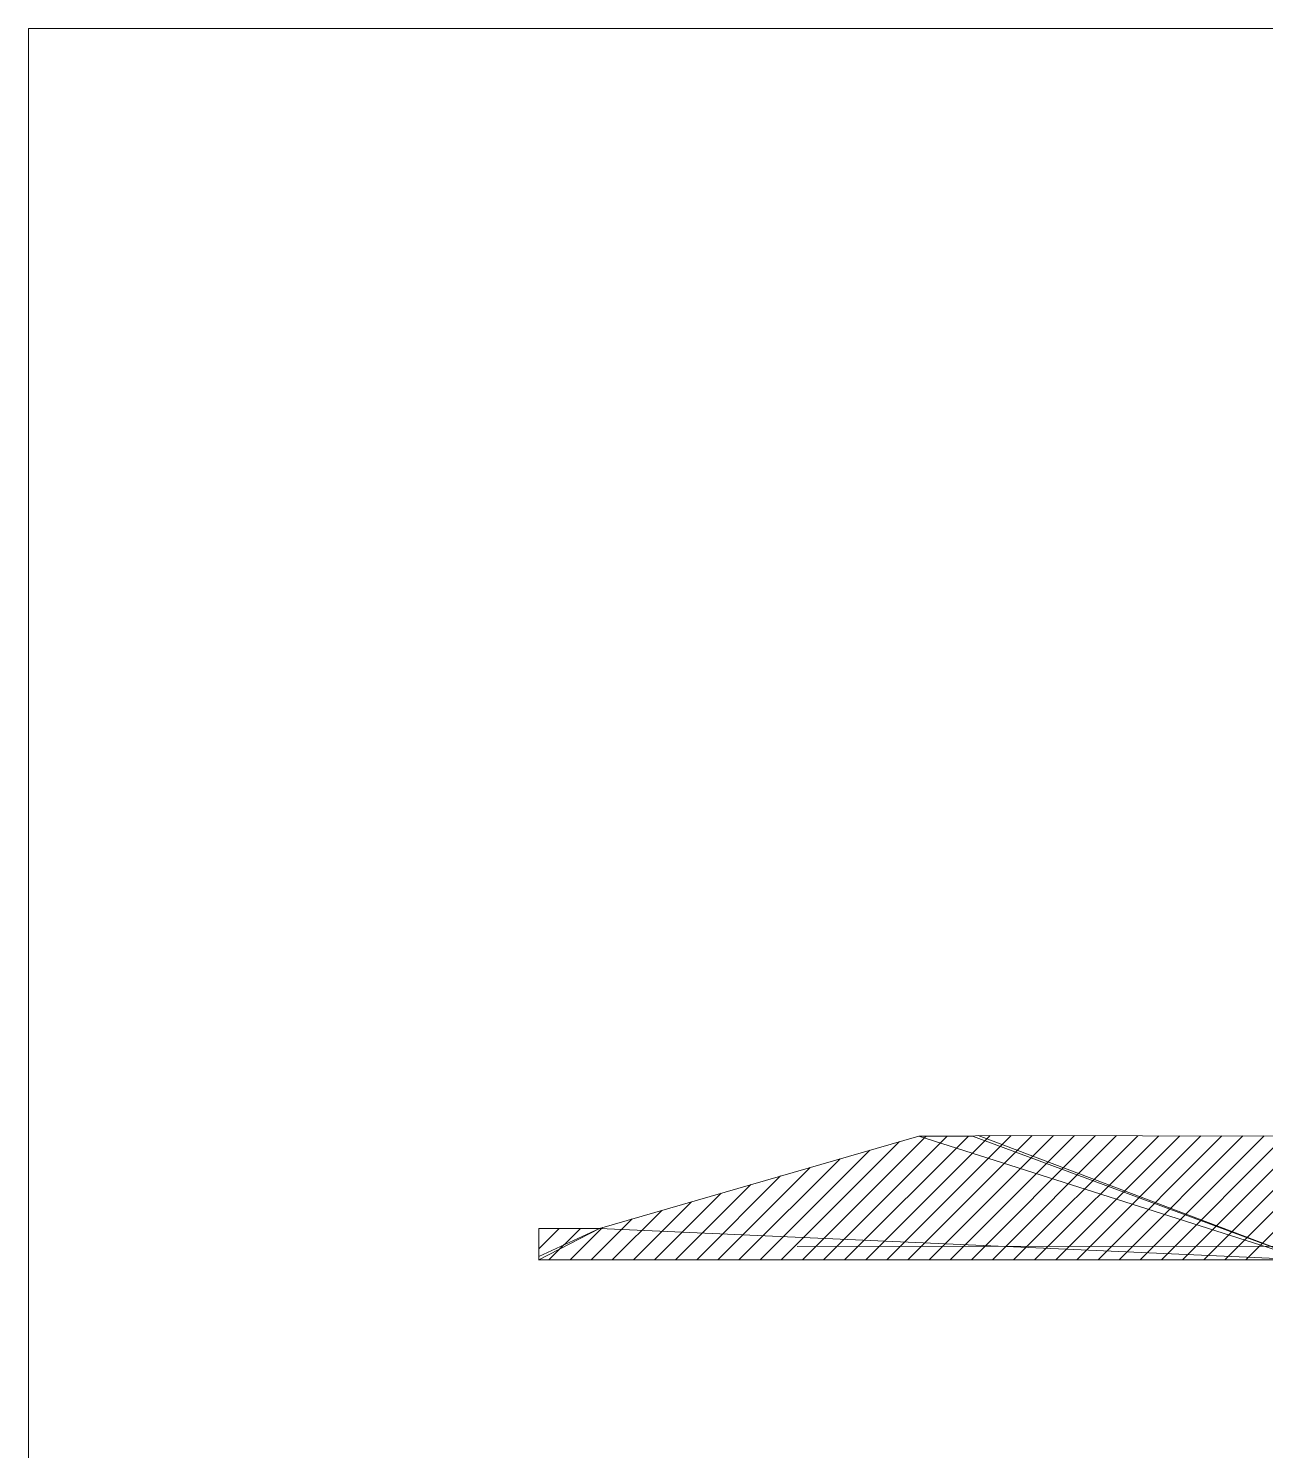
# Model space of a CAD drawing. Header units: metres. Extents: x 44.2 to 128.2, y -61.8 to 3.
# Drawn here: x 44.22 to 56.65, y -17.07 to -2.79 of the extents above; entities that cross this region are included whole.
import ezdxf
from ezdxf.lldxf.tags import DXFTag

# ---------------------------------------------------------------- set-up
doc = ezdxf.new("R2010")
doc.units = ezdxf.units.M
doc.header["$MEASUREMENT"] = 0
doc.layers.add('Calque Commun', color=7, linetype='Continuous')
tags = doc.linetypes.add('HIDDEN', pattern=[0.375, 0.25, -0.125]).pattern_tags.tags
tags[6:7] = [DXFTag(74, 4), DXFTag(75, 0), DXFTag(340, '0'), DXFTag(46, 1.0), DXFTag(50, 0.0), DXFTag(44, 0.0), DXFTag(45, 0.0)]
tags[4:5] = [DXFTag(74, 4), DXFTag(75, 0), DXFTag(340, '0'), DXFTag(46, 1.0), DXFTag(50, 0.0), DXFTag(44, 0.0), DXFTag(45, 0.0)]

# ---------------------------------------------------------------- blocks, each defined once
blk = doc.blocks.new('hatch28')
at = {"layer": 'Calque Commun', "color": 7, "linetype": 'Continuous', "lineweight": 5}
for p, q in [((52.97, -13.971), (51.782, -15.159)), ((53.238, -13.915), (51.994, -15.159)), ((53.45, -13.915), (52.206, -15.159)), ((53.662, -13.915), (52.418, -15.159)), ((53.88, -13.909), (52.631, -15.159)), ((54.092, -13.909), (52.843, -15.159)), ((54.304, -13.91), (53.055, -15.159)), ((54.516, -13.91), (53.267, -15.158)), ((54.727, -13.91), (53.479, -15.158)), ((54.939, -13.911), (53.692, -15.158)), ((55.151, -13.911), (53.904, -15.158)), ((55.363, -13.912), (54.116, -15.158)), ((55.574, -13.912), (54.328, -15.158)), ((55.786, -13.912), (54.54, -15.158)), ((55.998, -13.913), (54.753, -15.158)), ((56.21, -13.913), (54.965, -15.158)), ((56.421, -13.914), (55.177, -15.158)), ((56.633, -13.914), (55.389, -15.158)), ((56.845, -13.914), (55.602, -15.158)), ((57.056, -13.915), (55.814, -15.158)), ((57.269, -13.915), (56.026, -15.158)), ((57.481, -13.915), (56.238, -15.157)), ((57.693, -13.915), (56.45, -15.157)), ((52.671, -14.057), (51.57, -15.159)), ((52.074, -14.23), (51.145, -15.159)), ((52.373, -14.144), (51.357, -15.159)), ((51.477, -14.403), (50.721, -15.159)), ((51.776, -14.316), (50.933, -15.159)), ((51.179, -14.489), (50.509, -15.159)), ((50.582, -14.662), (50.084, -15.16)), ((50.88, -14.576), (50.296, -15.16)), ((49.552, -14.843), (49.347, -15.048)), ((49.764, -14.843), (49.447, -15.16)), ((49.985, -14.835), (49.66, -15.16)), ((50.283, -14.748), (49.872, -15.16))]:
    blk.add_line(p, q, dxfattribs=at)
at = {"layer": 'Calque Commun', "color": 7, "linetype": 'Continuous', "lineweight": 20}
mesh = blk.add_polyface(dxfattribs=at)
corners = [(57.062, -15.157), (57.41, -15.161), (57.062, -13.915), (53.762, -13.909), (49.347, -15.161), (49.347, -15.16), (49.347, -15.125), (70.906, -13.915), (49.957, -14.843), (53.164, -13.915), (53.703, -13.915), (91.347, -15.083), (89.924, -14.231), (87.824, -13.748), (57.062, -15.161), (49.347, -14.843), (83.941, -13.774), (83.931, -13.776), (83.931, -13.776), (70.715, -15.161), (91.347, -14.231), (70.906, -13.776)]
mesh.append_faces([[corners[k] for k in face] for face in [(7, 17, 21)]], dxfattribs={"vtx0": -1, "color": 7})
mesh.append_faces([[corners[k] for k in face] for face in [(9, 0, 10), (19, 7, 1), (16, 11, 13)]], dxfattribs={"vtx0": -1, "vtx1": -1, "color": 7})
mesh.append_faces([[corners[k] for k in face] for face in [(0, 1, 2), (5, 8, 6), (16, 17, 11), (19, 17, 7)]], dxfattribs={"vtx0": -1, "vtx1": -1, "vtx2": -1, "color": 7})
mesh.append_faces([[corners[k] for k in face] for face in [(0, 2, 3), (0, 3, 10), (11, 12, 13), (0, 9, 8)]], dxfattribs={"vtx0": -1, "vtx2": -1, "color": 7})
mesh.append_faces([[corners[k] for k in face] for face in [(4, 5, 6)]], dxfattribs={"vtx1": -1, "color": 7})
mesh.append_faces([[corners[k] for k in face] for face in [(7, 2, 1), (5, 0, 8), (19, 11, 17)]], dxfattribs={"vtx1": -1, "vtx2": -1, "color": 7})
mesh.append_faces([[corners[k] for k in face] for face in [(0, 14, 1), (8, 15, 6), (16, 18, 17), (11, 20, 12)]], dxfattribs={"vtx2": -1, "color": 7})

msp = doc.modelspace()

# ---------------------------------------------------------------- linework, layer by layer
at = {"layer": 'Calque Commun', "color": 26, "linetype": 'HIDDEN', "lineweight": 20, "flags": 128}
msp.add_lwpolyline([(83.658, -14.409), (57.812, -15.022), (51.942, -15.024)], dxfattribs=at)

# ---------------------------------------------------------------- block references
at = {"layer": 'Calque Commun', "color": 0, "linetype": 'ByBlock', "lineweight": -2}
msp.add_blockref('hatch28', (0, 0), dxfattribs=at)

# ---------------------------------------------------------------- meshes
at = {"layer": 'Calque Commun', "color": 7, "linetype": 'Continuous', "lineweight": 5}
mesh = msp.add_polyface(dxfattribs=at)
corners = [(44.219, -2.79), (128.219, -2.79), (128.219, -61.79), (44.219, -61.79)]
mesh.append_faces([[corners[k] for k in face] for face in [(0, 1, 2, 3)]], dxfattribs={"color": 7})

doc.saveas('drawing.dxf')
